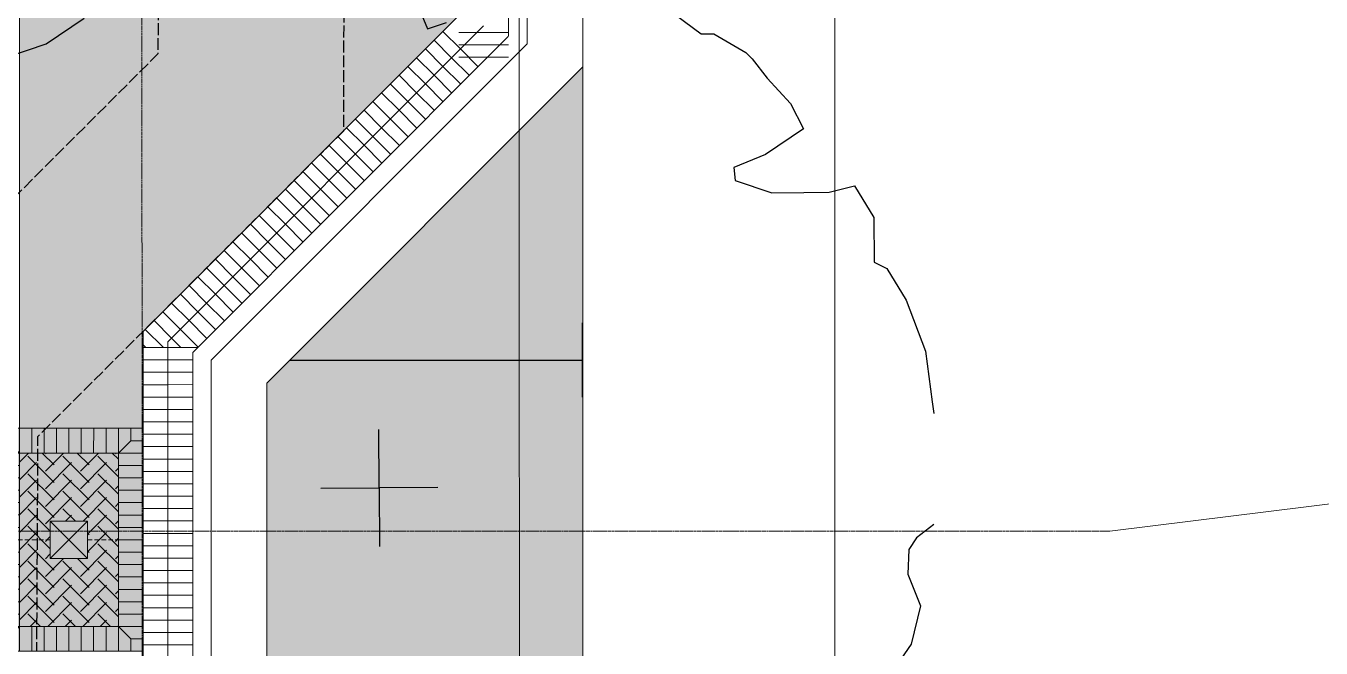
# Model space of a CAD drawing. Header units: inches. Extents: x 3268 to 7018, y 976 to 6708.
# Drawn here: x 6143 to 6561.5, y 2489.4 to 2690.3 of the extents above; entities that cross this region are included whole.
import ezdxf

# ---------------------------------------------------------------- set-up
doc = ezdxf.new("R2010")
doc.units = ezdxf.units.IN
doc.header["$MEASUREMENT"] = 0
for name, pattern in [('Double Dash 3_8_', [1, 0.375, -0.125, 0.125, -0.125, 0.125, -0.125]), ('Grid Line 1_2_', [0.875, 0.5, -0.125, 0.125, -0.125]), ('IMPORT-DASHED4', [2.25, 1.5, -0.75]), ('IMPORT-EASEMENT2', [4.8, 3.84, -0.96])]:
    doc.linetypes.add(name, pattern=pattern)
for name, color, linetype, lineweight in [('0-landscaping', 1, 'Continuous', 25), ('C-ANNO-5FT-PED-ZONE', 130, 'Continuous', 25), ('C-CURB-BACK', 40, 'Continuous', 13), ('C-CURB-FACE', 80, 'Continuous', 13), ('C-CURB-GUTR', 22, 'Continuous', 15), ('C-PRKG-MRKG', 130, 'Continuous', 25), ('C-PROP-LINE', 91, 'Double Dash 3_8_', 9), ('L-DROPOFF STUDIES-2', 120, 'Continuous', 15), ('L-MASK', 245, 'Continuous', 35), ('L-PVMT-ASPH', 140, 'Continuous', 15), ('L-PVMT-ASPH-HATC', 252, 'Continuous', 15), ('L-PVMT-BRCK-HATC', 252, 'Continuous', 15), ('L-PVMT-BRICK', 20, 'Continuous', 13), ('L-SITE-TREE-GRAT', 250, 'Continuous', 13), ('S-GRID', 1, 'Continuous', 9), ('site_dwg', 8, 'Continuous', 9)]:
    doc.layers.add(name, color=color, linetype=linetype, lineweight=lineweight)
doc.layers.add('NPLT', color=200, linetype='Continuous', lineweight=13, plot=False)

# ---------------------------------------------------------------- blocks, each defined once
blk = doc.blocks.new('site_dwg_dec1-V203-Overall Retail Plan Opt 2')
at = {"layer": '0-landscaping', "color": 213, "flags": 128}
for points in [[(1.82, 122.5), (9.81, 119.14), (19.61, 117.83)], [(75.85, 73.9), (73.39, 66.94), (77.38, 65.26)], [(115.35, 33.73), (116.75, 27.03), (118.81, 25.22), (121.24, 17.61), (121.37, 15.67), (121.01, 10.44), (121.21, 3.03), (119.65, -2.9), (109.85, -1.59), (102.9, 0.87), (101.26, -1.48)], [(-9.47, 8.32), (0, 0), (8.32, 9.47)], [(9.47, -8.32), (0, 0), (-8.32, -9.47)], [(101.26, -1.48), (105.45, -8.68), (110.6, -13.2), (114.72, -16.81), (119.74, -19.4), (118.31, -27.27), (111.97, -34.48), (113.13, -37.32), (111.69, -45.18), (107.54, -56.13), (101.33, -65.28), (99.96, -67.37)], [(84.07, -85.25), (79.36, -84.89), (76.47, -85.67), (72.78, -89.48), (70.31, -96.44), (63.31, -101.27), (54.89, -103.3)]]:
    blk.add_lwpolyline(points, dxfattribs=at)
blk = doc.blocks.new('site_dwg_b1-12649367-Overall Retail Plan Opt 2')
at = {"layer": 'L-PVMT-BRCK-HATC', "color": 53}
blk.add_line((0, -7.99), (0, 0), dxfattribs=at)
blk = doc.blocks.new('site_dwg_b2-12649368-Overall Retail Plan Opt 2')
at = {"layer": 'L-PVMT-BRCK-HATC', "color": 53}
blk.add_line((0, 0), (0, 7.99), dxfattribs=at)
blk = doc.blocks.new('site_dwg_tree_grate_pvr-V280-Overall Retail Plan Opt 2')
at = {"layer": 'L-MASK', "lineweight": 15}
blk.add_hatch(color=10, dxfattribs=at).paths.add_polyline_path([(-36, 0), (36, 0.01), (36, 48), (-36, 48), (-36, 39.97)])
at = {"layer": 'L-PVMT-BRCK-HATC'}
h = blk.add_hatch(dxfattribs=at)
h.set_pattern_fill('FP_230', color=53, style=0, pattern_type=2)
h.set_pattern_definition([(135, (-28, 40), (-5.65403, 4e-16), [11.995, -3.998]), (225, (-30.827, 42.827), (-5.65403, -4e-16), [11.995, -3.998])])
h.paths.add_polyline_path([(-28, 8), (28, 8), (28, 40), (-28, 40)])
h.paths.add_polyline_path([(-6, 18), (-6, 30), (6, 30), (6, 18)])
at = {"layer": 'L-PVMT-BRCK-HATC', "color": 53}
for p, q in [((-24, 40), (-24, 48)), ((-20, 40), (-20, 48)), ((-16, 40), (-16, 48)), ((-12, 40), (-12, 48)), ((-8, 40), (-8, 48)), ((-4, 40), (-4, 48)), ((0, 40), (0, 48)), ((4, 40), (4, 48)), ((8, 40), (8, 48)), ((12, 40), (12, 48)), ((16, 40), (16, 48)), ((20, 40), (20, 48)), ((24, 40), (24, 48)), ((32, 44), (28, 40)), ((-28, 36), (-36, 36)), ((28, 36), (36, 36)), ((-28, 32), (-36, 32)), ((28, 32), (36, 32)), ((-28, 28), (-36, 28)), ((28, 28), (36, 28)), ((-28, 24), (-36, 24)), ((28, 24), (36, 24)), ((-28, 20), (-36, 20)), ((28, 20), (36, 20)), ((-28, 16), (-36, 16)), ((28, 16), (36, 16)), ((-28, 12), (-36, 12)), ((28, 12), (36, 12)), ((-24, 8), (-24, 0)), ((-20, 8), (-20, 0)), ((-16, 8), (-16, 0)), ((-12, 8), (-12, 0)), ((-8, 8), (-8, 0)), ((-4, 8), (-4, 0)), ((0, 8), (0, 0)), ((4, 8), (4, 0)), ((8, 8), (8, 0)), ((12, 8), (12, 0)), ((16, 8), (16, 0)), ((20, 8), (20, 0)), ((24, 8), (24, 0)), ((32, 4), (28, 8))]:
    blk.add_line(p, q, dxfattribs=at)
at = {"layer": 'L-PVMT-BRCK-HATC', "color": 53, "flags": 128}
for points in [[(-36, 44), (-32, 44), (-32, 48)], [(36, 40), (28, 40), (28, 48)], [(32, 48), (32, 44), (36, 44)], [(-32, 44), (-28, 40), (-36, 40)], [(36, 8), (28, 8), (28, 40), (-28, 40), (-28, 8), (28, 8), (28, 0)], [(-32, 4), (-28, 8), (-36, 8)], [(-36, 4), (-32, 4), (-32, 0)], [(36, 4), (32, 4), (32, 0)]]:
    blk.add_lwpolyline(points, dxfattribs=at)
for points in [[(-28, 48), (-28, 40)], [(-28, 0), (-28, 8)]]:
    blk.add_lwpolyline(points, close=True, dxfattribs=at)
at = {"layer": 'L-SITE-TREE-GRAT', "color": 253}
for p, q in [((-36, 40), (-36, 48)), ((-36, 0), (-36, 40))]:
    blk.add_line(p, q, dxfattribs=at)
at = {"layer": 'L-SITE-TREE-GRAT', "color": 253, "linetype": 'IMPORT-DASHED4'}
for p, q in [((0, 30), (0, 48)), ((-36, 40), (-36, 0)), ((0, 18), (0, 0)), ((-36, 0), (36, 0))]:
    blk.add_line(p, q, dxfattribs=at)
at = {"layer": 'L-SITE-TREE-GRAT', "color": 253, "linetype": 'IMPORT-DASHED4', "flags": 128}
blk.add_lwpolyline([(36, 0), (36, 48), (-36, 48), (-36, 40)], dxfattribs=at)
at = {"layer": 'L-SITE-TREE-GRAT', "color": 253, "flags": 128}
blk.add_lwpolyline([(-36, 48), (36, 48), (36, 0), (-36, 0)], dxfattribs=at)
blk.add_lwpolyline([(-6, 18), (6, 18), (6, 30), (-6, 30)], close=True, dxfattribs=at)
at = {"layer": 'NPLT', "color": 253}
for p, q in [((6, 30), (-6, 18)), ((-6, 30), (6, 18))]:
    blk.add_line(p, q, dxfattribs=at)
blk = doc.blocks.new('site_dwg-12440225-Overall Retail Plan Opt 2')
at = {"layer": 'L-PVMT-ASPH-HATC'}
blk.add_hatch(color=10, dxfattribs=at).paths.add_polyline_path([(24341044.38, 9814528.96), (24341093.66, 9815268.54), (24340985, 9815173.43), (24340949.35, 9814637.55)])
at = {"layer": 'L-PVMT-BRCK-HATC'}
h = blk.add_hatch(dxfattribs=at)
h.set_pattern_fill('FP_246', color=53, style=0, pattern_type=2)
h.set_pattern_definition([(41.193, (24339643.438, 9814490.821), (0.3754036, 5.6415494), [11.995, -3.998]), (131.193, (24339646.447, 9814493.454), (0.3754036, 5.6415494), [11.995, -3.998])])
h.paths.add_polyline_path([(24340944.14, 9815161.57), (24340946.21, 9815192.75), (24341054.76, 9815287.75), (24341063.87, 9815424.2), (24341015.93, 9815427.39), (24341020.73, 9815499.24), (24341068.62, 9815496.04), (24341085.92, 9815756.34), (24341038.03, 9815759.53), (24341042.83, 9815831.38), (24341090.72, 9815828.2), (24341094.26, 9815881.41), (24340999.25, 9815989.95), (24341037.33, 9816562.21), (24341145.96, 9816657.28), (24341149.84, 9816715.34), (24341101.92, 9816718.54), (24341106.72, 9816790.38), (24341154.61, 9816787.18), (24341172.39, 9817054.59), (24341124.49, 9817057.78), (24341129.29, 9817129.63), (24341177.19, 9817126.43), (24341191.29, 9817337.95), (24341143.31, 9817341.16), (24341148.16, 9817412.99), (24341196.05, 9817409.79), (24341198.6, 9817448.45), (24341103.53, 9817557.08), (24341063.62, 9817559.73), (24340904.23, 9815164.24)])
at = {"layer": 'C-ANNO-5FT-PED-ZONE', "color": 213, "linetype": 'IMPORT-EASEMENT2', "flags": 128}
for points in [[(24341173.43, 9817974.57), (24341064.86, 9817879.54), (24341058.61, 9817785.54), (24341020.66, 9817759.05), (24341002.74, 9817494.24), (24341098.03, 9817385.65), (24341049.73, 9816657.86), (24340942.84, 9816588.12), (24340903.16, 9815991.7), (24340997.75, 9815877.32), (24340956.94, 9815281.88), (24340851.85, 9815190.06), (24340840.21, 9815028.45), (24340816.32, 9814987.86), (24340807.92, 9814861.59), (24340828.34, 9814837.59), (24340814.21, 9814639.14), (24340820.32, 9814572.24), (24340784.24, 9814041.25), (24340346.68, 9814070.99), (24339654.21, 9814556.55), (24339621.09, 9814593.99), (24339537.64, 9814651.84), (24339442.84, 9814690.83), (24339354.14, 9814753.02), (24339330.46, 9814798.3), (24339230.24, 9814867.97), (24339182.62, 9814867.15), (24339131.69, 9814915.48), (24338893.25, 9815077.69), (24338651.6, 9815247.64), (24338560.99, 9815303.18)], [(24341067.29, 9817559.49), (24341064.28, 9817515.07), (24341159.55, 9817406.52), (24341107.61, 9816623.98), (24341000.72, 9816554.24), (24340964.61, 9816011.54), (24341059.25, 9815897.1), (24341015.1, 9815253.02), (24340909.93, 9815161.12), (24340904.95, 9815092.03)]]:
    blk.add_lwpolyline(points, dxfattribs=at)
at = {"layer": 'C-CURB-BACK', "color": 253, "flags": 128}
for points in [[(24341161.48, 9816649.5), (24341052.85, 9816554.42), (24341015.67, 9815995.62), (24341110.74, 9815886.99), (24341070.36, 9815280.04)], [(24340996.12, 9814165.19), (24341019.78, 9814520.64), (24340924.74, 9814629.22), (24340961.73, 9815184.96), (24341070.27, 9815279.96)]]:
    blk.add_lwpolyline(points, dxfattribs=at)
at = {"layer": 'C-CURB-FACE', "color": 253, "flags": 128}
blk.add_lwpolyline([(24341002.11, 9814164.79), (24341025.93, 9814522.72), (24340930.9, 9814631.3), (24340967.54, 9815182.08), (24341076.18, 9815277.16), (24341116.89, 9815889.07), (24341021.82, 9815997.7), (24341058.67, 9816551.54), (24341167.38, 9816646.69), (24341221.24, 9817456.11), (24341126.17, 9817564.73), (24341144.5, 9817840.28), (24341253, 9817935.24), (24341272.96, 9818235.23)], dxfattribs=at)
at = {"layer": 'C-CURB-GUTR', "color": 53, "flags": 128}
blk.add_lwpolyline([(24341290.92, 9818234.04), (24341270.46, 9817926.6), (24341161.97, 9817831.65), (24341144.59, 9817571.01), (24341239.66, 9817462.39), (24341184.85, 9816638.06), (24341076.13, 9816542.91), (24341040.27, 9816003.94), (24341135.35, 9815895.31), (24341093.64, 9815268.52), (24340985.01, 9815173.45), (24340949.35, 9814637.55), (24341044.38, 9814528.96), (24341020.07, 9814163.59)], dxfattribs=at)
at = {"layer": 'C-PRKG-MRKG', "color": 213}
for p, q in [((24341086.48, 9815162.14), (24341088.08, 9815186.09)), ((24340992.95, 9815180.39), (24341087.28, 9815174.12))]:
    blk.add_line(p, q, dxfattribs=at)
at = {"layer": 'L-DROPOFF STUDIES-2', "color": 131}
blk.add_line((24341113.15, 9814335.23), (24341304.98, 9817218.13), dxfattribs=at)
at = {"layer": 'L-DROPOFF STUDIES-2', "color": 131, "flags": 128}
blk.add_lwpolyline([(24341101.93, 9814166.64), (24341109.55, 9814281.1), (24341014.96, 9814389.17), (24341198.69, 9817169.3), (24341308.1, 9817265.06), (24341320.65, 9817444.62), (24341237.59, 9817733.22)], dxfattribs=at)
at = {"layer": 'L-PVMT-ASPH', "color": 53}
blk.add_line((24341093.64, 9815268.52), (24341043.39, 9814514.09), dxfattribs=at)
at = {"layer": 'L-PVMT-BRCK-HATC', "color": 53}
for p, q in [((24340952.42, 9815187.16), (24340946.95, 9815193.4)), ((24340946.77, 9815187.53), (24340945.93, 9815188.5))]:
    blk.add_line(p, q, dxfattribs=at)
at = {"layer": 'L-PVMT-BRCK-HATC', "color": 53, "flags": 128}
for points in [[(24341063.62, 9817559.73), (24340904.23, 9815164.24), (24340944.14, 9815161.57), (24340946.21, 9815192.75), (24341054.76, 9815287.75), (24341063.87, 9815424.2), (24341015.93, 9815427.39), (24341020.73, 9815499.24), (24341068.62, 9815496.04), (24341085.92, 9815756.34), (24341038.03, 9815759.53), (24341042.83, 9815831.38)], [(24340958.06, 9815186.78), (24340955.23, 9815190.02), (24340949.96, 9815196.03)], [(24340963.4, 9815186.43), (24340953.85, 9815187.06), (24340945.88, 9815187.59)]]:
    blk.add_lwpolyline(points, dxfattribs=at)
at = {"layer": 'L-PVMT-BRICK', "color": 253, "flags": 128}
for points in [[(24340996.24, 9814407.85), (24341003.38, 9814515.09), (24340908.34, 9814623.67), (24340946.21, 9815192.75), (24341054.76, 9815287.75), (24341094.26, 9815881.41), (24340999.25, 9815989.95), (24341037.33, 9816562.21), (24341145.88, 9816657.22)], [(24341011.55, 9814517.9), (24340916.54, 9814626.45), (24340953.97, 9815188.85), (24341062.52, 9815283.86)]]:
    blk.add_lwpolyline(points, dxfattribs=at)
at = {"xscale": 1.5, "yscale": 1.5, "zscale": 1.5, "rotation": 37.81158375857705}
blk.add_blockref('site_dwg_dec1-V203-Overall Retail Plan Opt 2', (24341019, 9815137.28), dxfattribs=at)
for name, p, rotation in [('site_dwg_b2-12649368-Overall Retail Plan Opt 2', (24341054.56, 9815276.96), 41.1931698369141), ('site_dwg_b2-12649368-Overall Retail Plan Opt 2', (24341062.42, 9815281.8), 86.19316970607449), ('site_dwg_b2-12649368-Overall Retail Plan Opt 2', (24341051.55, 9815274.32), 41.1931698369141), ('site_dwg_b2-12649368-Overall Retail Plan Opt 2', (24341062.15, 9815277.81), 86.19316970607449), ('site_dwg_b1-12649367-Overall Retail Plan Opt 2', (24341062.42, 9815281.8), 86.19316970607449), ('site_dwg_b2-12649368-Overall Retail Plan Opt 2', (24341045.53, 9815269.05), 41.1931698369141), ('site_dwg_b2-12649368-Overall Retail Plan Opt 2', (24341048.54, 9815271.69), 41.1931698369141), ('site_dwg_b1-12649367-Overall Retail Plan Opt 2', (24341051.55, 9815274.32), 41.1931698369141), ('site_dwg_b2-12649368-Overall Retail Plan Opt 2', (24341061.88, 9815273.81), 86.19316970607449), ('site_dwg_b1-12649367-Overall Retail Plan Opt 2', (24341054.56, 9815276.96), 41.1931698369141), ('site_dwg_b1-12649367-Overall Retail Plan Opt 2', (24341062.15, 9815277.81), 86.19316970607449), ('site_dwg_b2-12649368-Overall Retail Plan Opt 2', (24341039.51, 9815263.78), 41.1931698369141), ('site_dwg_b2-12649368-Overall Retail Plan Opt 2', (24341042.52, 9815266.42), 41.1931698369141), ('site_dwg_b1-12649367-Overall Retail Plan Opt 2', (24341048.54, 9815271.69), 41.1931698369141), ('site_dwg_b1-12649367-Overall Retail Plan Opt 2', (24341061.88, 9815273.81), 86.19316970607449), ('site_dwg_b2-12649368-Overall Retail Plan Opt 2', (24341036.5, 9815261.15), 41.1931698369141), ('site_dwg_b1-12649367-Overall Retail Plan Opt 2', (24341042.52, 9815266.42), 41.1931698369141), ('site_dwg_b1-12649367-Overall Retail Plan Opt 2', (24341045.53, 9815269.05), 41.1931698369141), ('site_dwg_b2-12649368-Overall Retail Plan Opt 2', (24341030.48, 9815255.88), 41.1931698369141), ('site_dwg_b2-12649368-Overall Retail Plan Opt 2', (24341033.49, 9815258.52), 41.1931698369141), ('site_dwg_b1-12649367-Overall Retail Plan Opt 2', (24341039.51, 9815263.78), 41.1931698369141), ('site_dwg_b2-12649368-Overall Retail Plan Opt 2', (24341027.47, 9815253.25), 41.1931698369141), ('site_dwg_b1-12649367-Overall Retail Plan Opt 2', (24341033.49, 9815258.52), 41.1931698369141), ('site_dwg_b1-12649367-Overall Retail Plan Opt 2', (24341036.5, 9815261.15), 41.1931698369141), ('site_dwg_b2-12649368-Overall Retail Plan Opt 2', (24341021.45, 9815247.98), 41.1931698369141), ('site_dwg_b2-12649368-Overall Retail Plan Opt 2', (24341024.46, 9815250.61), 41.1931698369141), ('site_dwg_b1-12649367-Overall Retail Plan Opt 2', (24341027.47, 9815253.25), 41.1931698369141), ('site_dwg_b1-12649367-Overall Retail Plan Opt 2', (24341030.48, 9815255.88), 41.1931698369141), ('site_dwg_b2-12649368-Overall Retail Plan Opt 2', (24341018.44, 9815245.34), 41.1931698369141), ('site_dwg_b1-12649367-Overall Retail Plan Opt 2', (24341024.46, 9815250.61), 41.1931698369141), ('site_dwg_b2-12649368-Overall Retail Plan Opt 2', (24341012.42, 9815240.08), 41.1931698369141), ('site_dwg_b2-12649368-Overall Retail Plan Opt 2', (24341015.43, 9815242.71), 41.1931698369141), ('site_dwg_b1-12649367-Overall Retail Plan Opt 2', (24341018.44, 9815245.34), 41.1931698369141), ('site_dwg_b1-12649367-Overall Retail Plan Opt 2', (24341021.45, 9815247.98), 41.1931698369141), ('site_dwg_b2-12649368-Overall Retail Plan Opt 2', (24341006.4, 9815234.81), 41.1931698369141), ('site_dwg_b2-12649368-Overall Retail Plan Opt 2', (24341009.41, 9815237.44), 41.1931698369141), ('site_dwg_b1-12649367-Overall Retail Plan Opt 2', (24341015.43, 9815242.71), 41.1931698369141), ('site_dwg_b2-12649368-Overall Retail Plan Opt 2', (24341003.39, 9815232.17), 41.1931698369141), ('site_dwg_b1-12649367-Overall Retail Plan Opt 2', (24341009.41, 9815237.44), 41.1931698369141), ('site_dwg_b1-12649367-Overall Retail Plan Opt 2', (24341012.42, 9815240.08), 41.1931698369141), ('site_dwg_b2-12649368-Overall Retail Plan Opt 2', (24340997.37, 9815226.9), 41.1931698369141), ('site_dwg_b2-12649368-Overall Retail Plan Opt 2', (24341000.38, 9815229.54), 41.1931698369141), ('site_dwg_b1-12649367-Overall Retail Plan Opt 2', (24341003.39, 9815232.17), 41.1931698369141), ('site_dwg_b1-12649367-Overall Retail Plan Opt 2', (24341006.4, 9815234.81), 41.1931698369141), ('site_dwg_b2-12649368-Overall Retail Plan Opt 2', (24340994.36, 9815224.27), 41.1931698369141), ('site_dwg_b1-12649367-Overall Retail Plan Opt 2', (24341000.38, 9815229.54), 41.1931698369141), ('site_dwg_b2-12649368-Overall Retail Plan Opt 2', (24340988.34, 9815219), 41.1931698369141), ('site_dwg_b2-12649368-Overall Retail Plan Opt 2', (24340991.35, 9815221.63), 41.1931698369141), ('site_dwg_b1-12649367-Overall Retail Plan Opt 2', (24340994.36, 9815224.27), 41.1931698369141), ('site_dwg_b1-12649367-Overall Retail Plan Opt 2', (24340997.37, 9815226.9), 41.1931698369141), ('site_dwg_b2-12649368-Overall Retail Plan Opt 2', (24340982.32, 9815213.73), 41.1931698369141), ('site_dwg_b2-12649368-Overall Retail Plan Opt 2', (24340985.33, 9815216.37), 41.1931698369141), ('site_dwg_b1-12649367-Overall Retail Plan Opt 2', (24340991.35, 9815221.63), 41.1931698369141), ('site_dwg_b2-12649368-Overall Retail Plan Opt 2', (24340979.31, 9815211.1), 41.1931698369141), ('site_dwg_b1-12649367-Overall Retail Plan Opt 2', (24340985.33, 9815216.37), 41.1931698369141), ('site_dwg_b1-12649367-Overall Retail Plan Opt 2', (24340988.34, 9815219), 41.1931698369141), ('site_dwg_b2-12649368-Overall Retail Plan Opt 2', (24340973.29, 9815205.83), 41.1931698369141), ('site_dwg_b2-12649368-Overall Retail Plan Opt 2', (24340976.3, 9815208.46), 41.1931698369141), ('site_dwg_b1-12649367-Overall Retail Plan Opt 2', (24340979.31, 9815211.1), 41.1931698369141), ('site_dwg_b1-12649367-Overall Retail Plan Opt 2', (24340982.32, 9815213.73), 41.1931698369141), ('site_dwg_b2-12649368-Overall Retail Plan Opt 2', (24340970.28, 9815203.19), 41.1931698369141), ('site_dwg_b1-12649367-Overall Retail Plan Opt 2', (24340976.3, 9815208.46), 41.1931698369141), ('site_dwg_b2-12649368-Overall Retail Plan Opt 2', (24340964.26, 9815197.92), 41.1931698369141), ('site_dwg_b2-12649368-Overall Retail Plan Opt 2', (24340967.27, 9815200.56), 41.1931698369141), ('site_dwg_b1-12649367-Overall Retail Plan Opt 2', (24340970.28, 9815203.19), 41.1931698369141), ('site_dwg_b1-12649367-Overall Retail Plan Opt 2', (24340973.29, 9815205.83), 41.1931698369141), ('site_dwg_b2-12649368-Overall Retail Plan Opt 2', (24340958.24, 9815192.66), 41.1931698369141), ('site_dwg_b2-12649368-Overall Retail Plan Opt 2', (24340961.25, 9815195.29), 41.1931698369141), ('site_dwg_b1-12649367-Overall Retail Plan Opt 2', (24340967.27, 9815200.56), 41.1931698369141), ('site_dwg_b1-12649367-Overall Retail Plan Opt 2', (24340961.25, 9815195.29), 41.1931698369141), ('site_dwg_b1-12649367-Overall Retail Plan Opt 2', (24340964.26, 9815197.92), 41.1931698369141), ('site_dwg_b1-12649367-Overall Retail Plan Opt 2', (24340958.24, 9815192.66), 41.1931698369141), ('site_dwg_b2-12649368-Overall Retail Plan Opt 2', (24340953.58, 9815183.07), 86.19298513727485), ('site_dwg_b1-12649367-Overall Retail Plan Opt 2', (24340953.58, 9815183.07), 86.19298513727485), ('site_dwg_b2-12649368-Overall Retail Plan Opt 2', (24340953.32, 9815179.08), 86.19298513727485), ('site_dwg_b1-12649367-Overall Retail Plan Opt 2', (24340953.32, 9815179.08), 86.19298513727485), ('site_dwg_b2-12649368-Overall Retail Plan Opt 2', (24340953.05, 9815175.09), 86.19298513727485), ('site_dwg_b1-12649367-Overall Retail Plan Opt 2', (24340953.05, 9815175.09), 86.19298513727485), ('site_dwg_b2-12649368-Overall Retail Plan Opt 2', (24340952.78, 9815171.1), 86.19298513727485), ('site_dwg_b1-12649367-Overall Retail Plan Opt 2', (24340952.78, 9815171.1), 86.19298513727485), ('site_dwg_b2-12649368-Overall Retail Plan Opt 2', (24340952.52, 9815167.11), 86.19298513727485), ('site_dwg_b1-12649367-Overall Retail Plan Opt 2', (24340952.52, 9815167.11), 86.19298513727485), ('site_dwg_tree_grate_pvr-V280-Overall Retail Plan Opt 2', (24340941.74, 9815125.65), 86.17804898976385), ('site_dwg_b2-12649368-Overall Retail Plan Opt 2', (24340952.25, 9815163.11), 86.19298513727485), ('site_dwg_b1-12649367-Overall Retail Plan Opt 2', (24340952.25, 9815163.11), 86.19298513727485), ('site_dwg_b2-12649368-Overall Retail Plan Opt 2', (24340951.99, 9815159.12), 86.19298513727485), ('site_dwg_b1-12649367-Overall Retail Plan Opt 2', (24340951.99, 9815159.12), 86.19298513727485), ('site_dwg_b2-12649368-Overall Retail Plan Opt 2', (24340951.72, 9815155.13), 86.19298513727485), ('site_dwg_b1-12649367-Overall Retail Plan Opt 2', (24340951.72, 9815155.13), 86.19298513727485), ('site_dwg_b2-12649368-Overall Retail Plan Opt 2', (24340951.46, 9815151.14), 86.19298513727485), ('site_dwg_b1-12649367-Overall Retail Plan Opt 2', (24340951.46, 9815151.14), 86.19298513727485), ('site_dwg_b2-12649368-Overall Retail Plan Opt 2', (24340951.19, 9815147.15), 86.19298513727485), ('site_dwg_b1-12649367-Overall Retail Plan Opt 2', (24340951.19, 9815147.15), 86.19298513727485), ('site_dwg_b2-12649368-Overall Retail Plan Opt 2', (24340950.93, 9815143.16), 86.19298513727485), ('site_dwg_b1-12649367-Overall Retail Plan Opt 2', (24340950.93, 9815143.16), 86.19298513727485), ('site_dwg_b2-12649368-Overall Retail Plan Opt 2', (24340950.66, 9815139.17), 86.19298513727485), ('site_dwg_b1-12649367-Overall Retail Plan Opt 2', (24340950.66, 9815139.17), 86.19298513727485), ('site_dwg_b2-12649368-Overall Retail Plan Opt 2', (24340950.13, 9815131.19), 86.19298513727485), ('site_dwg_b2-12649368-Overall Retail Plan Opt 2', (24340950.39, 9815135.18), 86.19298513727485), ('site_dwg_b1-12649367-Overall Retail Plan Opt 2', (24340950.39, 9815135.18), 86.19298513727485), ('site_dwg_b2-12649368-Overall Retail Plan Opt 2', (24340949.86, 9815127.19), 86.19298513727485), ('site_dwg_b1-12649367-Overall Retail Plan Opt 2', (24340950.13, 9815131.19), 86.19298513727485), ('site_dwg_b2-12649368-Overall Retail Plan Opt 2', (24340949.6, 9815123.2), 86.19298513727485), ('site_dwg_b1-12649367-Overall Retail Plan Opt 2', (24340949.6, 9815123.2), 86.19298513727485), ('site_dwg_b1-12649367-Overall Retail Plan Opt 2', (24340949.86, 9815127.19), 86.19298513727485), ('site_dwg_b2-12649368-Overall Retail Plan Opt 2', (24340949.33, 9815119.21), 86.19298513727485), ('site_dwg_b1-12649367-Overall Retail Plan Opt 2', (24340949.33, 9815119.21), 86.19298513727485), ('site_dwg_b2-12649368-Overall Retail Plan Opt 2', (24340949.07, 9815115.22), 86.19298513727485), ('site_dwg_b1-12649367-Overall Retail Plan Opt 2', (24340949.07, 9815115.22), 86.19298513727485), ('site_dwg_b2-12649368-Overall Retail Plan Opt 2', (24340948.8, 9815111.23), 86.19298513727485), ('site_dwg_b1-12649367-Overall Retail Plan Opt 2', (24340948.8, 9815111.23), 86.19298513727485), ('site_dwg_b2-12649368-Overall Retail Plan Opt 2', (24340948.54, 9815107.24), 86.19298513727485), ('site_dwg_b1-12649367-Overall Retail Plan Opt 2', (24340948.54, 9815107.24), 86.19298513727485), ('site_dwg_b2-12649368-Overall Retail Plan Opt 2', (24340948.27, 9815103.25), 86.19298513727485), ('site_dwg_b1-12649367-Overall Retail Plan Opt 2', (24340948.27, 9815103.25), 86.19298513727485), ('site_dwg_b2-12649368-Overall Retail Plan Opt 2', (24340948, 9815099.26), 86.19298513727485), ('site_dwg_b1-12649367-Overall Retail Plan Opt 2', (24340948, 9815099.26), 86.19298513727485), ('site_dwg_b2-12649368-Overall Retail Plan Opt 2', (24340947.74, 9815095.26), 86.19298513727485), ('site_dwg_b1-12649367-Overall Retail Plan Opt 2', (24340947.74, 9815095.26), 86.19298513727485), ('site_dwg_b2-12649368-Overall Retail Plan Opt 2', (24340947.47, 9815091.27), 86.19298513727485), ('site_dwg_b1-12649367-Overall Retail Plan Opt 2', (24340947.47, 9815091.27), 86.19298513727485)]:
    blk.add_blockref(name, p, dxfattribs=dict(rotation=rotation))
blk = doc.blocks.new('Family - ___-10568875-Overall Retail Plan Opt 2')
at = {"layer": 'C-PROP-LINE'}
blk.add_line((6180.77, 1586.39), (6179.7, 5353.43), dxfattribs=at)

msp = doc.modelspace()

# ---------------------------------------------------------------- linework, layer by layer
at = {"layer": 'S-GRID'}
msp.add_line((6493.24, 2527.15), (6681.44, 2550.53), dxfattribs=at)
at = {"layer": 'S-GRID', "linetype": 'Grid Line 1_2_'}
msp.add_line((6493.24, 2527.15), (3735.34, 2527.15), dxfattribs=at)

# ---------------------------------------------------------------- block references
at = {"layer": 'C-PROP-LINE'}
msp.add_blockref('Family - ___-10568875-Overall Retail Plan Opt 2', (0, 0), dxfattribs=at)
at = {"layer": 'site_dwg', "color": 53, "lineweight": 15, "rotation": 3.810000000000009}
msp.add_blockref('site_dwg-12440225-Overall Retail Plan Opt 2', (-23628768.69, -11408316.78), dxfattribs=at)

doc.saveas('drawing.dxf')
